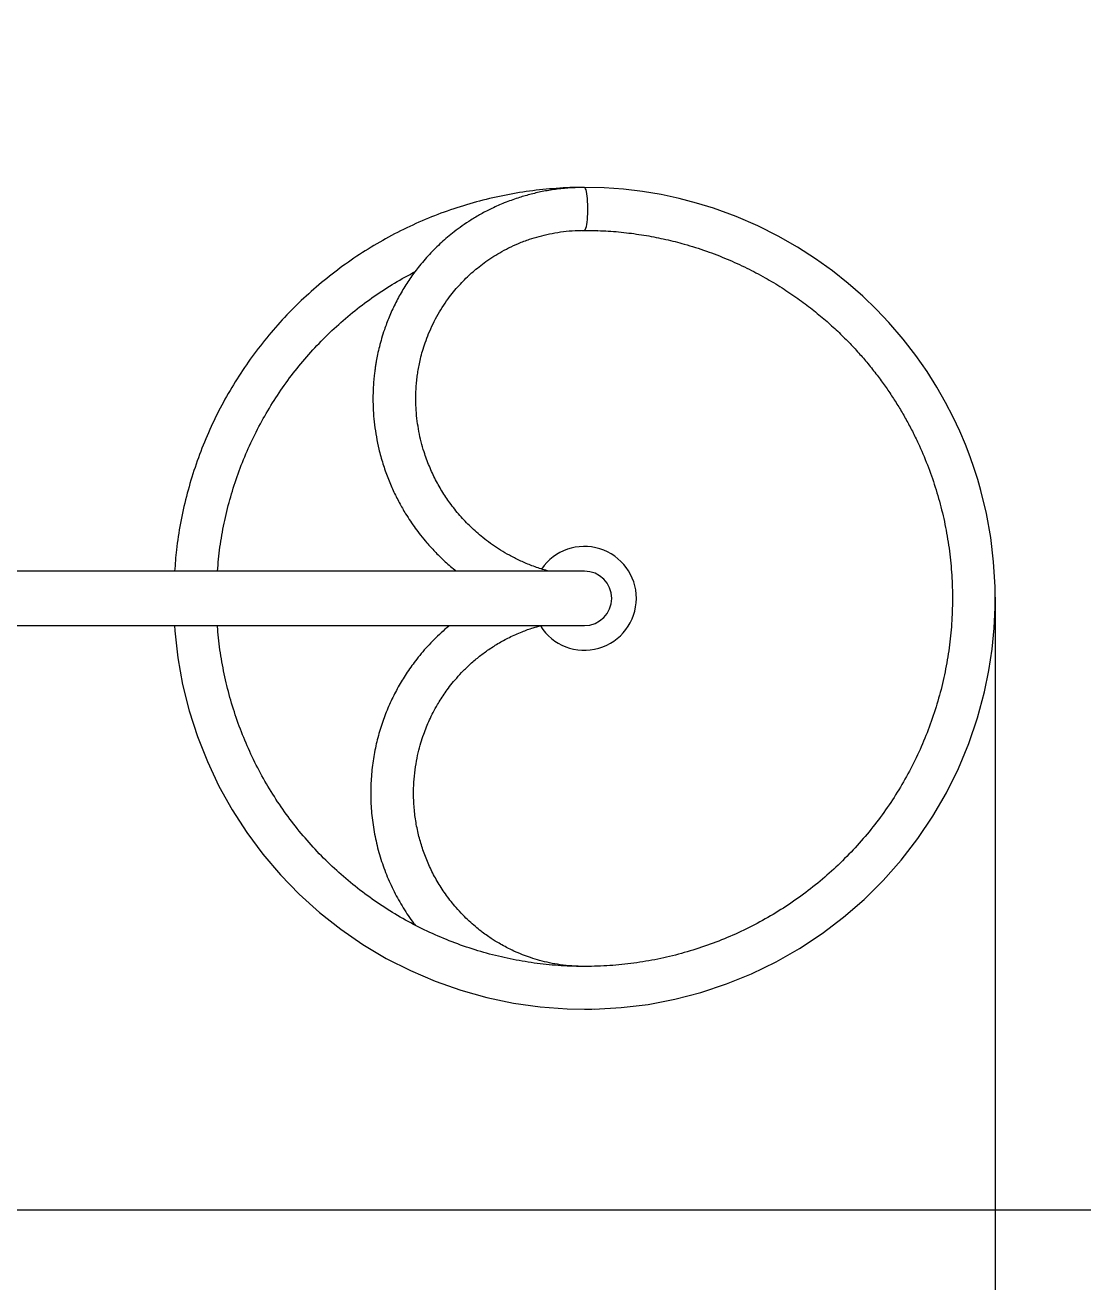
# Model space of a CAD drawing. Header units: millimetres. Extents: x -2809 to 3946, y -2926 to 2611.
# Drawn here: x 732 to 1546, y -556 to 412 of the extents above; entities that cross this region are included whole.
import ezdxf

# ---------------------------------------------------------------- set-up
doc = ezdxf.new("R2010")
doc.units = ezdxf.units.MM
for name, color, linetype in [('DIKOM_ОБЪЕКТ', 7, 'Continuous'), ('DIKOM_РАЗМЕР_ЗОНА', 7, 'Continuous'), ('DIKOM_РАЗМЕР_ОБЪЕКТА', 7, 'Continuous')]:
    doc.layers.add(name, color=color, linetype=linetype)
doc.styles.add('style1', font='arial.ttf', dxfattribs={"width": 0.8})
doc.dimstyles.new('1-50', dxfattribs={"dimtxt": 300, "dimasz": 200, "dimexe": 100, "dimexo": 0, "dimgap": 100, "dimtad": 1, "dimtxsty": 'style1', "dimcen": 200, "dimclrd": 7, "dimclre": 7, "dimclrt": 7, "dimadec": 1, "dimazin": 2, "dimtfac": 1, "dimtmove": 0, "dimatfit": 2, "dimfxl": 0, "dimlwd": 25, "dimlwe": 18, "dimarcsym": 0})

# ---------------------------------------------------------------- blocks, each defined once
blk = doc.blocks.new('*D15')
at = {"layer": 'Defpoints', "color": 0, "transparency": 16777216}
for p in [(597.36, 1110.81), (2261.56, 1110.81), (-254.22, -500.25)]:
    blk.add_point(p, dxfattribs=at)
at = {"layer": 'DIKOM_РАЗМЕР_ОБЪЕКТА', "color": 7, "lineweight": 18, "transparency": 16777216}
for p, q in [((597.36, 1110.81), (2361.56, 1110.81)), ((-254.22, -500.25), (2361.56, -500.25))]:
    blk.add_line(p, q, dxfattribs=at)
at = {"layer": 'DIKOM_РАЗМЕР_ОБЪЕКТА', "color": 7, "lineweight": 25, "transparency": 16777216}
blk.add_line((2261.56, -300.25), (2261.56, 910.81), dxfattribs=at)
at = {"layer": 'DIKOM_РАЗМЕР_ОБЪЕКТА', "color": 7, "transparency": 16777216}
for points in [[(2228.22, 910.81), (2294.89, 910.81), (2261.56, 1110.81)], [(2228.22, -300.25), (2294.89, -300.25), (2261.56, -500.25)]]:
    blk.add_solid(points, dxfattribs=at)
at = {"layer": 'DIKOM_РАЗМЕР_ОБЪЕКТА', "color": 7, "transparency": 16777216, "insert": (2008.38, 216.09), "char_height": 300, "attachment_point": 5, "rotation": 90, "style": 'style1'}
blk.add_mtext('1600', dxfattribs=at)
blk = doc.blocks.new('*D12')
at = {"layer": 'Defpoints', "color": 0, "transparency": 16777216}
for p in [(1478.76, -28.29), (-1308.64, -266.8), (1478.76, -1321.01)]:
    blk.add_point(p, dxfattribs=at)
at = {"layer": 'DIKOM_РАЗМЕР_ОБЪЕКТА', "color": 7, "lineweight": 18, "transparency": 16777216}
for p, q in [((1478.76, -28.29), (1478.76, -1421.01)), ((-1308.64, -266.8), (-1308.64, -1421.01))]:
    blk.add_line(p, q, dxfattribs=at)
at = {"layer": 'DIKOM_РАЗМЕР_ОБЪЕКТА', "color": 7, "lineweight": 25, "transparency": 16777216}
blk.add_line((-1108.64, -1321.01), (1278.76, -1321.01), dxfattribs=at)
at = {"layer": 'DIKOM_РАЗМЕР_ОБЪЕКТА', "color": 7, "transparency": 16777216}
for points in [[(-1108.64, -1287.68), (-1108.64, -1354.35), (-1308.64, -1321.01)], [(1278.76, -1287.68), (1278.76, -1354.35), (1478.76, -1321.01)]]:
    blk.add_solid(points, dxfattribs=at)
at = {"layer": 'DIKOM_РАЗМЕР_ОБЪЕКТА', "color": 7, "transparency": 16777216, "insert": (-70.01, -1067.84), "char_height": 300, "attachment_point": 5, "style": 'style1'}
blk.add_mtext('2800', dxfattribs=at)
blk = doc.blocks.new('*D13')
at = {"layer": 'Defpoints', "color": 0, "transparency": 16777216}
for p in [(2978.6, -50.25), (-2808.64, -189.37), (2978.6, -2825.71)]:
    blk.add_point(p, dxfattribs=at)
at = {"layer": 'DIKOM_РАЗМЕР_ЗОНА', "color": 7, "lineweight": 18, "transparency": 16777216}
for p, q in [((2978.6, -50.25), (2978.6, -2925.71)), ((-2808.64, -189.37), (-2808.64, -2925.71))]:
    blk.add_line(p, q, dxfattribs=at)
at = {"layer": 'DIKOM_РАЗМЕР_ЗОНА', "color": 7, "lineweight": 25, "transparency": 16777216}
blk.add_line((-2608.64, -2825.71), (2778.6, -2825.71), dxfattribs=at)
at = {"layer": 'DIKOM_РАЗМЕР_ЗОНА', "color": 7, "transparency": 16777216}
for points in [[(-2608.64, -2792.38), (-2608.64, -2859.04), (-2808.64, -2825.71)], [(2778.6, -2792.38), (2778.6, -2859.04), (2978.6, -2825.71)]]:
    blk.add_solid(points, dxfattribs=at)
at = {"layer": 'DIKOM_РАЗМЕР_ЗОНА', "color": 7, "transparency": 16777216, "insert": (-58.42, -2572.54), "char_height": 300, "attachment_point": 5, "style": 'style1'}
blk.add_mtext('5800', dxfattribs=at)
blk = doc.blocks.new('*D14')
at = {"layer": 'Defpoints', "color": 0, "transparency": 16777216}
for p in [(169.75, 2610.81), (3845.97, 2610.81), (169.75, -2000.25)]:
    blk.add_point(p, dxfattribs=at)
at = {"layer": 'DIKOM_РАЗМЕР_ЗОНА', "color": 7, "lineweight": 18, "transparency": 16777216}
for p, q in [((169.75, 2610.81), (3945.97, 2610.81)), ((169.75, -2000.25), (3945.97, -2000.25))]:
    blk.add_line(p, q, dxfattribs=at)
at = {"layer": 'DIKOM_РАЗМЕР_ЗОНА', "color": 7, "lineweight": 25, "transparency": 16777216}
blk.add_line((3845.97, -1800.25), (3845.97, 2410.81), dxfattribs=at)
at = {"layer": 'DIKOM_РАЗМЕР_ЗОНА', "color": 7, "transparency": 16777216}
for points in [[(3812.63, 2410.81), (3879.3, 2410.81), (3845.97, 2610.81)], [(3812.63, -1800.25), (3879.3, -1800.25), (3845.97, -2000.25)]]:
    blk.add_solid(points, dxfattribs=at)
at = {"layer": 'DIKOM_РАЗМЕР_ЗОНА', "color": 7, "transparency": 16777216, "insert": (3592.8, 227.93), "char_height": 300, "attachment_point": 5, "rotation": 90, "style": 'style1'}
blk.add_mtext('4600', dxfattribs=at)

msp = doc.modelspace()

# ---------------------------------------------------------------- linework, layer by layer
at = {"layer": 'DIKOM_ОБЪЕКТ', "color": 7, "linetype": 'Continuous', "lineweight": 15}
for p, q in [((1160.358, 254.24), (1172.486, 254.018)), ((1162.361, -8.189), (662.361, -8.189)), ((662.361, -50.189), (1162.361, -50.189)), ((1165.015, -312.615), (1162.371, -312.689)), ((1162.35, -345.689), (1168.164, -345.549))]:
    msp.add_line(p, q, dxfattribs=at)
at = {"layer": 'DIKOM_ОБЪЕКТ', "color": 7, "linetype": 'Continuous', "lineweight": 15, "flags": 128}
for points in [[(846.666, -50.189), (846.851, -54.199), (849.183, -74.92), (852.875, -95.442), (857.909, -115.677), (864.263, -135.536), (871.914, -154.933), (880.824, -173.785), (890.955, -192.01), (902.265, -209.527), (914.705, -226.261), (928.218, -242.141), (942.747, -257.097), (958.232, -271.062), (974.601, -283.978), (991.784, -295.789), (1009.709, -306.442), (1028.297, -315.891), (1047.466, -324.097), (1067.133, -331.023), (1087.215, -336.637), (1107.622, -340.918), (1128.266, -343.847), (1149.06, -345.408), (1169.91, -345.597), (1190.728, -344.415), (1211.422, -341.862), (1231.904, -337.952), (1252.084, -332.704), (1271.875, -326.138), (1291.189, -318.281), (1309.945, -309.171), (1328.061, -298.847), (1345.457, -287.35), (1362.058, -274.734), (1377.793, -261.053), (1392.593, -246.364), (1406.392, -230.732), (1419.134, -214.226), (1430.762, -196.918), (1441.222, -178.881), (1450.473, -160.193), (1458.476, -140.939), (1465.191, -121.198), (1470.591, -101.058), (1473.95, -84.72), (1476.424, -68.385), (1478.023, -52.189), (1478.782, -36.18), (1478.737, -20.399), (1477.608, -1.054), (1475.352, 17.804), (1472.048, 36.115), (1467.778, 53.828), (1465.304, 62.446), (1462.609, 70.927), (1459.485, 79.85), (1455.792, 89.427), (1451.461, 99.621), (1446.421, 110.385), (1440.595, 121.666), (1433.906, 133.401), (1426.274, 145.515), (1417.624, 157.926), (1407.88, 170.539), (1396.971, 183.249), (1387.359, 193.405), (1376.925, 203.477), (1365.644, 213.395), (1353.492, 223.081), (1340.451, 232.451), (1326.507, 241.417), (1311.655, 249.883), (1295.897, 257.755), (1279.246, 264.932), (1261.718, 271.31), (1248.678, 275.313), (1235.218, 278.81), (1221.358, 281.763), (1207.117, 284.13), (1192.519, 285.871), (1177.593, 286.944), (1162.371, 287.311), (1162.371, 287.311)], [(1164.9, 274.17), (1164.796, 276.486), (1164.64, 278.682), (1164.436, 280.709), (1164.187, 282.526), (1163.9, 284.093), (1163.579, 285.377), (1163.233, 286.35), (1162.868, 286.992), (1162.492, 287.29), (1162.371, 287.311)], [(1162.351, 254.311), (1162.419, 254.315), (1162.796, 254.545), (1163.163, 255.121), (1163.514, 256.031), (1163.84, 257.257), (1164.134, 258.771), (1164.391, 260.543), (1164.604, 262.532), (1164.77, 264.699), (1164.884, 266.995), (1164.945, 269.373), (1164.95, 271.782), (1164.9, 274.17)]]:
    msp.add_lwpolyline(points, dxfattribs=at)
at = {"layer": 'DIKOM_ОБЪЕКТ', "color": 7, "linetype": 'Continuous', "lineweight": 15}
for radius, start, end in [(40, 0, 145.552778), (21, 270, 90), (21, 0, 90), (40, 211.901187, 0), (21, 270, 0)]:
    msp.add_arc((1162.361, -29.189), radius, start, end, dxfattribs=at)
for points, knots in [([(1161.936, 287.296), (1161.807, 287.3), (1154.73, 287.518), (1140.692, 286.694), (1119.935, 284.714), (1099.36, 281.201), (1079.059, 276.389), (1059.117, 270.24), (1039.626, 262.792), (1020.667, 254.075), (1002.322, 244.132), (984.672, 233.002), (967.795, 220.73), (951.761, 207.377), (936.639, 192.999), (922.501, 177.652), (909.402, 161.409), (897.399, 144.341), (886.549, 126.517), (876.897, 108.017), (868.48, 88.924), (861.341, 69.317), (855.502, 49.282), (851.034, 28.904), (847.986, 9.72), (847.075, -2.701), (846.673, -8.189)], [0, 0, 0, 0, 0.0008165, 0.0446574, 0.0884977, 0.1323372, 0.1761776, 0.2200184, 0.2638594, 0.3077, 0.3515401, 0.3953801, 0.4392205, 0.4830612, 0.5269016, 0.5707415, 0.6145819, 0.6584225, 0.7022627, 0.7461025, 0.7899425, 0.8337837, 0.8776246, 0.9214648, 0.9653046, 1, 1, 1, 1]), ([(1162.371, 287.311), (1158.573, 287.236), (1151.132, 287.09), (1140.279, 285.946), (1129.998, 284.237), (1120.316, 281.991), (1110.553, 279.114), (1100.843, 275.574), (1091.331, 271.374), (1082.758, 266.937), (1075.089, 262.395), (1068.287, 257.863), (1062.304, 253.445), (1056.999, 249.157), (1052.128, 244.882), (1047.474, 240.461), (1042.937, 235.788), (1038.53, 230.863), (1033.395, 224.625), (1027.704, 216.885), (1021.72, 207.452), (1016.396, 197.603), (1011.871, 187.644), (1008.538, 178.798), (1006.12, 171.177), (1004.391, 164.824), (1003.049, 159.004), (1002.127, 154.266), (1001.498, 150.531), (1001.006, 147.225), (1000.528, 143.489), (999.973, 138.078), (999.518, 131), (999.401, 122.419), (999.754, 113.49), (1000.609, 104.373), (1001.999, 95.099), (1004.08, 85.093), (1006.96, 74.612), (1010.678, 63.956), (1014.911, 53.966), (1019.549, 44.674), (1024.053, 36.843), (1028.243, 30.316), (1032.07, 24.836), (1036.299, 19.249), (1041.252, 13.251), (1047.214, 6.681), (1054.348, -0.285), (1059.939, -5.338), (1063.279, -7.881), (1063.683, -8.189)], [0, 0, 0, 0, 0.0278336, 0.0545159, 0.0800466, 0.104422, 0.1276421, 0.1550394, 0.1806298, 0.204412, 0.2263854, 0.2465498, 0.2649032, 0.2814458, 0.2970598, 0.3129046, 0.3289861, 0.3453031, 0.3618564, 0.3888292, 0.4164052, 0.4444866, 0.4715884, 0.4972029, 0.5142495, 0.5305676, 0.5457442, 0.5582514, 0.5661052, 0.573619, 0.582847, 0.5938071, 0.6136124, 0.6349309, 0.65676, 0.6790998, 0.7019506, 0.7253123, 0.7537328, 0.7811933, 0.8075034, 0.8326636, 0.8566749, 0.8731238, 0.888987, 0.9051988, 0.9239806, 0.9454272, 0.9695387, 0.9963157, 1, 1, 1, 1]), ([(1162.35, 254.311), (1167.822, 254.22), (1178.627, 254.04), (1194.574, 252.612), (1210.008, 250.422), (1224.891, 247.463), (1240.33, 243.542), (1256.168, 238.531), (1272.223, 232.335), (1287.291, 225.467), (1301.365, 218.055), (1314.453, 210.217), (1326.567, 202.06), (1337.734, 193.695), (1347.985, 185.219), (1357.357, 176.722), (1365.887, 168.283), (1373.617, 159.975), (1380.895, 151.518), (1387.678, 142.984), (1394.004, 134.361), (1399.766, 125.876), (1405.147, 117.309), (1410.238, 108.518), (1415.031, 99.513), (1420.645, 87.982), (1426.723, 73.737), (1432.774, 56.602), (1437.744, 38.985), (1441.594, 20.954), (1444.28, 2.586), (1445.758, -16.002), (1446.011, -34.688), (1445.035, -53.353), (1442.831, -71.914), (1439.407, -90.289), (1434.783, -108.399), (1428.978, -126.165), (1422.012, -143.509), (1413.92, -160.358), (1404.74, -176.639), (1394.503, -192.278), (1383.26, -207.209), (1371.06, -221.369), (1357.954, -234.694), (1343.996, -247.125), (1329.252, -258.613), (1313.784, -269.106), (1297.657, -278.554), (1280.944, -286.921), (1263.717, -294.172), (1246.048, -300.27), (1228.017, -305.19), (1209.701, -308.916), (1191.18, -311.428), (1172.533, -312.71), (1153.842, -312.764), (1135.188, -311.591), (1116.653, -309.187), (1098.315, -305.568), (1080.255, -300.753), (1062.552, -294.758), (1045.283, -287.608), (1028.521, -279.338), (1012.339, -269.985), (996.81, -259.582), (982, -248.181), (967.97, -235.831), (954.786, -222.582), (942.503, -208.493), (931.173, -193.628), (920.846, -178.05), (911.57, -161.823), (903.382, -145.022), (896.313, -127.718), (890.409, -109.986), (885.66, -91.904), (882.206, -73.545), (880.249, -59.605), (879.842, -51.788), (879.758, -50.189)], [0, 0, 0, 0, 0.0124831, 0.0246516, 0.0365044, 0.0480403, 0.0592593, 0.0728363, 0.0859187, 0.0985064, 0.110599, 0.1221966, 0.1332996, 0.1439079, 0.1540217, 0.1636406, 0.1727646, 0.1813936, 0.1895278, 0.1982179, 0.2062618, 0.2139251, 0.221617, 0.2293417, 0.2370993, 0.24489, 0.2586013, 0.2724137, 0.286327, 0.3003412, 0.3144561, 0.3286539, 0.3428602, 0.3570666, 0.3712729, 0.3854791, 0.3996855, 0.4138918, 0.4280981, 0.4423044, 0.4565105, 0.4707169, 0.4849233, 0.4991296, 0.5133355, 0.5275416, 0.541748, 0.5559543, 0.5701606, 0.5843667, 0.5985729, 0.6127793, 0.6269856, 0.6411917, 0.6553978, 0.6696042, 0.6838108, 0.6980167, 0.7122227, 0.726429, 0.7406355, 0.7548417, 0.7690478, 0.7832541, 0.7974604, 0.8116667, 0.8258729, 0.840079, 0.8542853, 0.8684917, 0.8826979, 0.8969039, 0.91111, 0.9253164, 0.9395227, 0.9537289, 0.9679351, 0.9821414, 0.9963478, 1, 1, 1, 1]), ([(1135.224, -8.189), (1133.541, -7.761), (1128.657, -6.518), (1120.987, -3.744), (1112.442, -0.112), (1104.743, 3.804), (1097.857, 7.833), (1091.504, 12.036), (1085.731, 16.315), (1080.517, 20.609), (1075.875, 24.8), (1071.553, 29.055), (1067.386, 33.533), (1063.376, 38.241), (1058.56, 44.433), (1053.175, 52.327), (1047.575, 62.154), (1042.704, 72.618), (1039.115, 82.428), (1036.555, 91.374), (1034.787, 99.307), (1033.484, 107.436), (1032.696, 115.486), (1032.408, 123.076), (1032.518, 129.838), (1032.89, 135.66), (1033.425, 140.768), (1034.1, 145.539), (1034.97, 150.408), (1036.126, 155.685), (1037.671, 161.518), (1039.725, 167.975), (1042.394, 175.002), (1045.712, 182.35), (1049.594, 189.653), (1053.873, 196.588), (1058.221, 202.736), (1062.536, 208.163), (1066.744, 212.938), (1071.048, 217.368), (1075.435, 221.47), (1080.076, 225.426), (1085.25, 229.424), (1090.971, 233.373), (1097.273, 237.22), (1104.108, 240.872), (1111.759, 244.364), (1119.627, 247.332), (1127.591, 249.762), (1135.536, 251.672), (1144.016, 253.134), (1153.008, 254.119), (1159.189, 254.246), (1162.35, 254.311)], [0, 0, 0, 0, 0.013421, 0.038958, 0.0627943, 0.0849296, 0.105362, 0.124091, 0.1434083, 0.1604981, 0.1759115, 0.1913755, 0.2070161, 0.2228325, 0.2388246, 0.2672284, 0.2961676, 0.3257402, 0.356072, 0.3767186, 0.3977025, 0.4190232, 0.4406066, 0.4605996, 0.4781945, 0.4933916, 0.5062079, 0.5184039, 0.5311717, 0.5450338, 0.5608549, 0.5786476, 0.5984115, 0.6201368, 0.6423019, 0.663792, 0.6846072, 0.7019125, 0.7187224, 0.7350372, 0.7508576, 0.7663145, 0.7833541, 0.8026226, 0.8213113, 0.8417068, 0.8638102, 0.8876223, 0.9079047, 0.9292829, 0.9517586, 0.9753303, 1, 1, 1, 1]), ([(879.795, -8.189), (879.991, -5.135), (880.586, 4.134), (882.907, 19.495), (886.668, 37.796), (891.688, 55.803), (897.869, 73.441), (905.204, 90.633), (913.65, 107.307), (923.176, 123.388), (933.744, 138.804), (945.301, 153.493), (957.8, 167.391), (971.189, 180.432), (985.405, 192.568), (1000.399, 203.723), (1015.901, 213.85), (1026.703, 219.68), (1032.025, 222.553)], [0, 0, 0, 0, 0.0317891, 0.0964619, 0.1611352, 0.2258076, 0.2904788, 0.3551509, 0.4198239, 0.4844971, 0.5491694, 0.613841, 0.6785139, 0.743187, 0.8078596, 0.8725316, 0.937204, 1, 1, 1, 1]), ([(1058.294, -50.189), (1058.15, -50.302), (1055.966, -52.016), (1052.03, -55.566), (1046.526, -60.782), (1041.406, -66.156), (1036.607, -71.645), (1031.056, -78.588), (1025.031, -87.091), (1018.793, -97.405), (1013.275, -108.199), (1008.441, -119.653), (1004.366, -131.786), (1001.15, -144.539), (998.899, -157.842), (997.702, -171.612), (997.651, -185.747), (998.816, -200.057), (1001.22, -214.321), (1004.844, -228.336), (1009.658, -241.978), (1015.61, -255.136), (1022.654, -267.604), (1028.285, -276.079), (1031.587, -280.303), (1031.994, -280.823)], [0, 0, 0, 0, 0.0021457, 0.0326416, 0.0621832, 0.0912073, 0.1197145, 0.1477036, 0.1954352, 0.2417407, 0.2887717, 0.3372119, 0.3870619, 0.4382888, 0.4907855, 0.5445423, 0.5995619, 0.6557107, 0.7120423, 0.7683699, 0.824694, 0.8810168, 0.9371188, 0.9922591, 1, 1, 1, 1]), ([(1162.371, -312.689), (1159.163, -312.621), (1152.946, -312.489), (1143.967, -311.471), (1135.662, -310.003), (1128.046, -308.148), (1121.121, -306.033), (1114.525, -303.628), (1108.346, -300.996), (1102.666, -298.222), (1097.875, -295.609), (1093.93, -293.258), (1090.282, -290.924), (1086.612, -288.407), (1082.53, -285.381), (1078.152, -281.857), (1073.436, -277.696), (1068.453, -272.837), (1062.473, -266.324), (1056.007, -258.153), (1049.601, -248.394), (1044.19, -238.364), (1039.748, -228.177), (1036.211, -217.834), (1033.509, -207.23), (1031.645, -196.238), (1030.745, -185.618), (1030.665, -175.495), (1031.255, -166.03), (1032.479, -156.844), (1034.205, -148.323), (1036.231, -140.749), (1038.394, -134.13), (1040.641, -128.239), (1043.072, -122.629), (1045.878, -116.888), (1048.865, -111.47), (1051.945, -106.439), (1055.04, -101.814), (1058.619, -96.933), (1062.853, -91.696), (1067.921, -86.074), (1073.92, -80.176), (1080.608, -74.426), (1087.942, -68.942), (1095.867, -63.835), (1104.71, -59.015), (1113.791, -54.995), (1121.898, -52.021), (1126.786, -50.718), (1128.771, -50.189)], [0, 0, 0, 0, 0.0253796, 0.049181, 0.0714039, 0.092046, 0.1111082, 0.1285895, 0.1474817, 0.1640974, 0.1784365, 0.1904995, 0.2002851, 0.2125405, 0.225527, 0.2402534, 0.2567196, 0.2749264, 0.294874, 0.3260425, 0.3564624, 0.386119, 0.4150128, 0.443143, 0.4713059, 0.5002327, 0.5299215, 0.5542245, 0.5790152, 0.6037317, 0.6263621, 0.6467258, 0.6648228, 0.6806536, 0.6959129, 0.7125469, 0.7305579, 0.7442671, 0.7586786, 0.7741051, 0.791661, 0.8114439, 0.8334529, 0.857688, 0.8807201, 0.9054556, 0.9318931, 0.9600325, 0.9837711, 1, 1, 1, 1])]:
    msp.add_open_spline(points, degree=3, knots=knots, dxfattribs=at)

# ---------------------------------------------------------------- dimensions: what is measured, and where the dimension line sits
at = {"layer": 'DIKOM_РАЗМЕР_ЗОНА'}
dim = msp.add_linear_dim(base=(3845.967, 2610.811), p1=(169.747, -2000.254), p2=(169.747, 2610.811), angle=90, text='4600', dimstyle='1-50', dxfattribs=at)
dim.commit()
dim.dimension.update_dxf_attribs({"geometry": '*D14', "text_midpoint": (3845.967, 227.929), "dimtype": 160})
dim = msp.add_linear_dim(base=(2978.6, -2825.711), p1=(-2808.639, -189.372), p2=(2978.6, -50.254), text='5800', dimstyle='1-50', dxfattribs=at)
dim.commit()
dim.dimension.update_dxf_attribs({"geometry": '*D13', "text_midpoint": (-58.421, -2825.711), "dimtype": 160})
at = {"layer": 'DIKOM_РАЗМЕР_ОБЪЕКТА'}
dim = msp.add_linear_dim(base=(2261.557, 1110.811), p1=(-254.215, -500.254), p2=(597.361, 1110.811), angle=90, text='1600', dimstyle='1-50', dxfattribs=at)
dim.commit()
dim.dimension.update_dxf_attribs({"geometry": '*D15', "text_midpoint": (2261.557, 216.094), "dimtype": 160})
dim = msp.add_linear_dim(base=(1478.759, -1321.012), p1=(-1308.639, -266.802), p2=(1478.759, -28.289), text='2800', dimstyle='1-50', dxfattribs=at)
dim.commit()
dim.dimension.update_dxf_attribs({"geometry": '*D12', "text_midpoint": (-70.012, -1321.012), "dimtype": 160})

doc.saveas('drawing.dxf')
